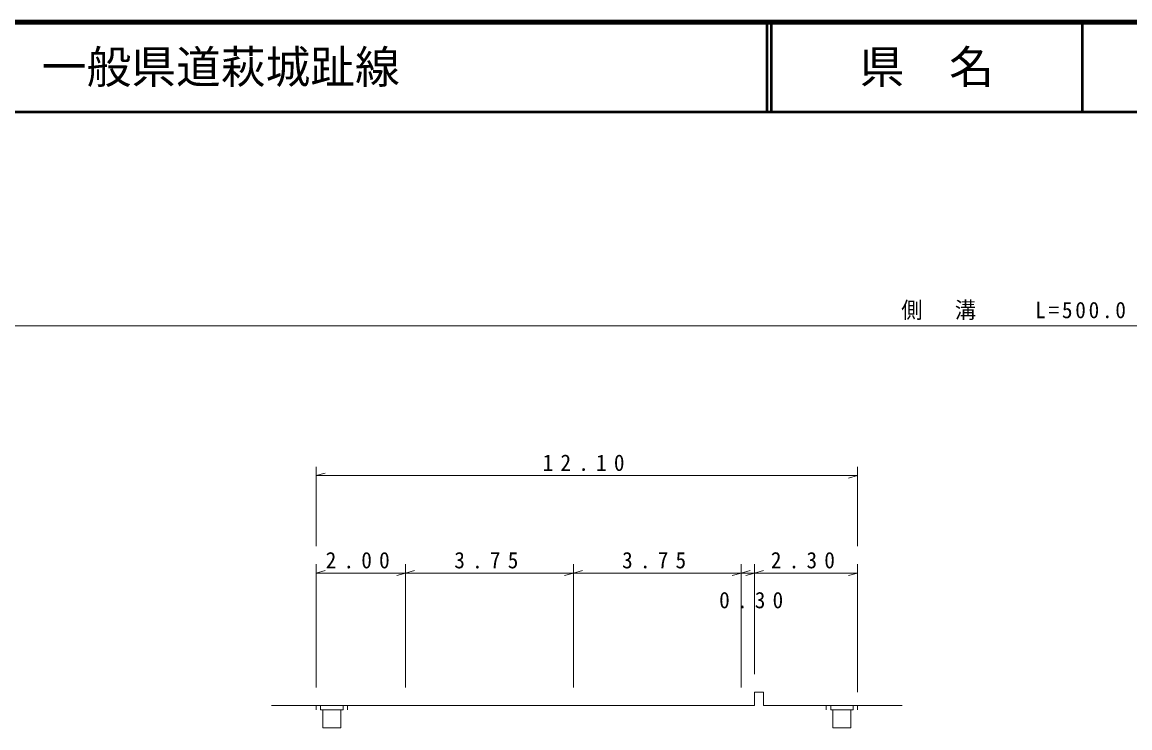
# Model space of a CAD drawing. Units: millimetres, scale not verified. Extents: x 40000 to 680000, y 20000 to 380000.
# Drawn here: x 214537 to 338321, y 301178 to 380000 of the extents above; entities that cross this region are included whole.
import ezdxf
from ezdxf.enums import TextEntityAlignment as Align

# ---------------------------------------------------------------- set-up
doc = ezdxf.new("R2010")
doc.units = ezdxf.units.MM
doc.header["$LTSCALE"] = 1000
for name, color, linetype, lineweight in [('M-BGD', 7, 'Continuous', 13), ('M-STR-HTXT', 7, 'Continuous', 13), ('M-TTL', 2, 'Continuous', 140), ('M-TTL-LINE', 7, 'Continuous', 50)]:
    doc.layers.add(name, color=color, linetype=linetype, lineweight=lineweight)
doc.layers.add('M-TTL-TXT', color=7, linetype='Continuous')
doc.styles.add('ＭＳ ゴシック', font='')
doc.styles.get('ＭＳ ゴシック').set_extended_font_data('MS Gothic')

msp = doc.modelspace()

# ---------------------------------------------------------------- linework, layer by layer
at = {"layer": 'M-BGD'}
for p, q in [((247392, 321462), (247392, 330347)), ((247392, 329347), (248392, 329627)), ((247392, 329347), (307892, 329347)), ((307892, 329347), (306892, 329067)), ((307892, 330347), (307892, 321462)), ((247392, 305678), (247392, 319462)), ((257392, 319462), (257392, 305678)), ((276142, 319462), (276142, 305678)), ((294892, 319462), (294892, 305678)), ((296392, 319462), (296392, 307178)), ((307892, 319462), (307892, 305178)), ((247392, 318462), (248392, 318742)), ((247392, 318462), (257392, 318462)), ((257392, 318462), (256392, 318182)), ((257392, 318462), (258392, 318742)), ((257392, 318462), (276142, 318462)), ((276142, 318462), (275142, 318182)), ((276142, 318462), (277142, 318742)), ((276142, 318462), (294892, 318462)), ((294892, 318462), (293892, 318182)), ((294892, 318462), (295892, 318742)), ((294892, 318462), (296392, 318462)), ((296392, 318462), (295392, 318182)), ((296392, 318462), (297392, 318742)), ((296392, 318462), (307892, 318462)), ((307892, 318462), (306892, 318182)), ((247392, 303678), (242392, 303678)), ((247392, 303678), (247392, 303178)), ((247892, 303678), (250392, 303678)), ((297392, 303678), (304392, 303678)), ((304392, 303678), (304392, 303178)), ((304892, 303678), (307392, 303678)), ((307892, 303678), (312892, 303678)), ((248142, 303178), (250142, 303178)), ((250142, 303178), (250392, 303178)), ((307142, 303178), (305142, 303178))]:
    msp.add_line(p, q, dxfattribs=at)
for points in [[(257392, 303678), (276142, 303678), (294892, 303678), (296392, 303678), (296392, 305178), (297392, 305178), (297392, 303678)], [(247392, 303678), (247892, 303678), (247892, 303178), (248142, 303178)], [(250892, 303678), (250392, 303678), (250392, 303178)], [(257392, 303678), (250892, 303678), (250892, 303178)], [(304392, 303678), (304892, 303678), (304892, 303178), (305142, 303178)], [(305142, 303178), (305142, 301178), (307142, 301178), (307142, 303178), (307392, 303178), (307392, 303678), (307892, 303678), (307892, 303178)], [(250142, 303178), (250142, 301178), (248142, 301178), (248142, 303178)]]:
    msp.add_lwpolyline(points, dxfattribs=at)
at = {"layer": 'M-STR-HTXT'}
msp.add_line((96999, 346078), (474892, 346078), dxfattribs=at)
at = {"layer": 'M-TTL'}
msp.add_line((680000, 380000), (40000, 380000), dxfattribs=at)
at = {"layer": 'M-TTL-LINE'}
for p, q in [((297750, 380000), (297750, 370000)), ((298250, 380000), (298250, 370000)), ((333000, 380000), (333000, 370000)), ((40000, 370000), (680000, 370000))]:
    msp.add_line(p, q, dxfattribs=at)

# ---------------------------------------------------------------- texts
at = {"layer": 'M-BGD', "char_height": 1833, "attachment_point": 7, "style": 'ＭＳ ゴシック'}
for s, insert in [('\\T1.68;\\W0.95;12.10', (272705, 329847)), ('\\T1.68;\\W0.95;2.00', (248455, 318962)), ('\\T1.68;\\W0.95;3.75', (262830, 318962)), ('\\T1.68;\\W0.95;3.75', (281580, 318962)), ('\\T1.68;\\W0.95;2.30', (298205, 318962)), ('\\T1.68;\\W0.95;0.30', (292427, 314503))]:
    msp.add_mtext(s, dxfattribs=dict(at, insert=insert))
at = {"layer": 'M-STR-HTXT', "insert": (312780, 346730), "char_height": 1833, "attachment_point": 7, "style": 'ＭＳ ゴシック'}
msp.add_mtext('\\T1.26;\\W0.95;側\u3000溝\u3000\u3000L=500.0', dxfattribs=at)
at = {"layer": 'M-TTL-TXT', "style": 'ＭＳ ゴシック'}
msp.add_text('一般県道萩城趾線', height=3666, dxfattribs=at).set_placement((216734, 375000), align=Align.MIDDLE_LEFT)
msp.add_text('県\u3000名', height=3666, dxfattribs=at).set_placement((315625, 375000), align=Align.MIDDLE_CENTER)

doc.saveas('drawing.dxf')
